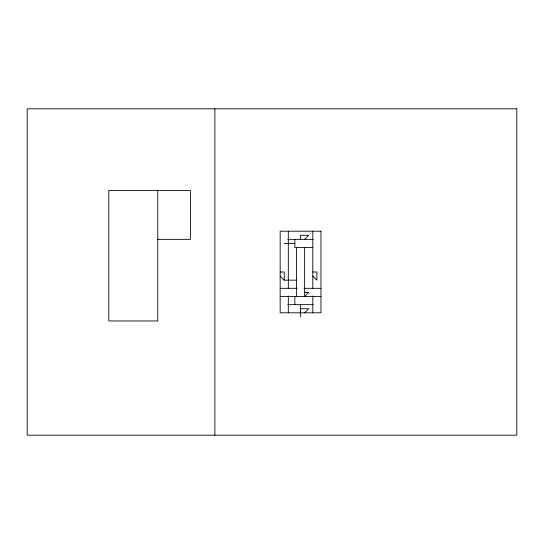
<?xml version="1.0" encoding="UTF-8"?>
<svg xmlns="http://www.w3.org/2000/svg" width="544" height="544" viewBox="0 0 544 544"><rect width="100%" height="100%" fill="white"/><g stroke="black" fill="none" stroke-linecap="round" stroke-linejoin="round"><path stroke-width="0.82" d="M304.64 239.36L308.72 235.28L300.56 235.28L300.56 239.36M304.64 312.8L308.72 308.72L300.56 308.72M157.76 239.36L190.4 239.36L190.4 190.4L108.8 190.4L108.8 320.96L157.76 320.96L157.76 190.4M287.81 239.36L313.31 239.36M284.24 243.44L294.848 243.44M312.8 247.52L294.848 247.52L294.848 239.36M280.16 272L284.24 272L284.24 280.16L296.48 280.16M312.8 272L316.88 272L316.88 280.16L312.8 276.08M280.16 288.32L297.16 288.32M303.96 288.32L320.96 288.32M304.64 292.4L308.72 292.4L304.64 296.48L304.64 247.52M280.16 296.48L320.96 296.48M287.81 304.64L313.31 304.64M280.16 276.08L284.24 280.16M312.8 231.2L312.8 288.402M312.8 295.977L312.8 312.8M300.56 304.64L300.56 316.88M296.48 247.377L296.48 296.48M294.848 296.48L294.848 304.64M288.32 231.2L288.32 288.402M288.32 295.977L288.32 312.8M214.88 108.8L214.88 435.2M516.8 108.8L27.2 108.8L27.2 435.2L516.8 435.2L516.8 108.8M320.96 231.2L280.16 231.2L280.16 312.8L320.96 312.8L320.96 231.2"/></g></svg>
